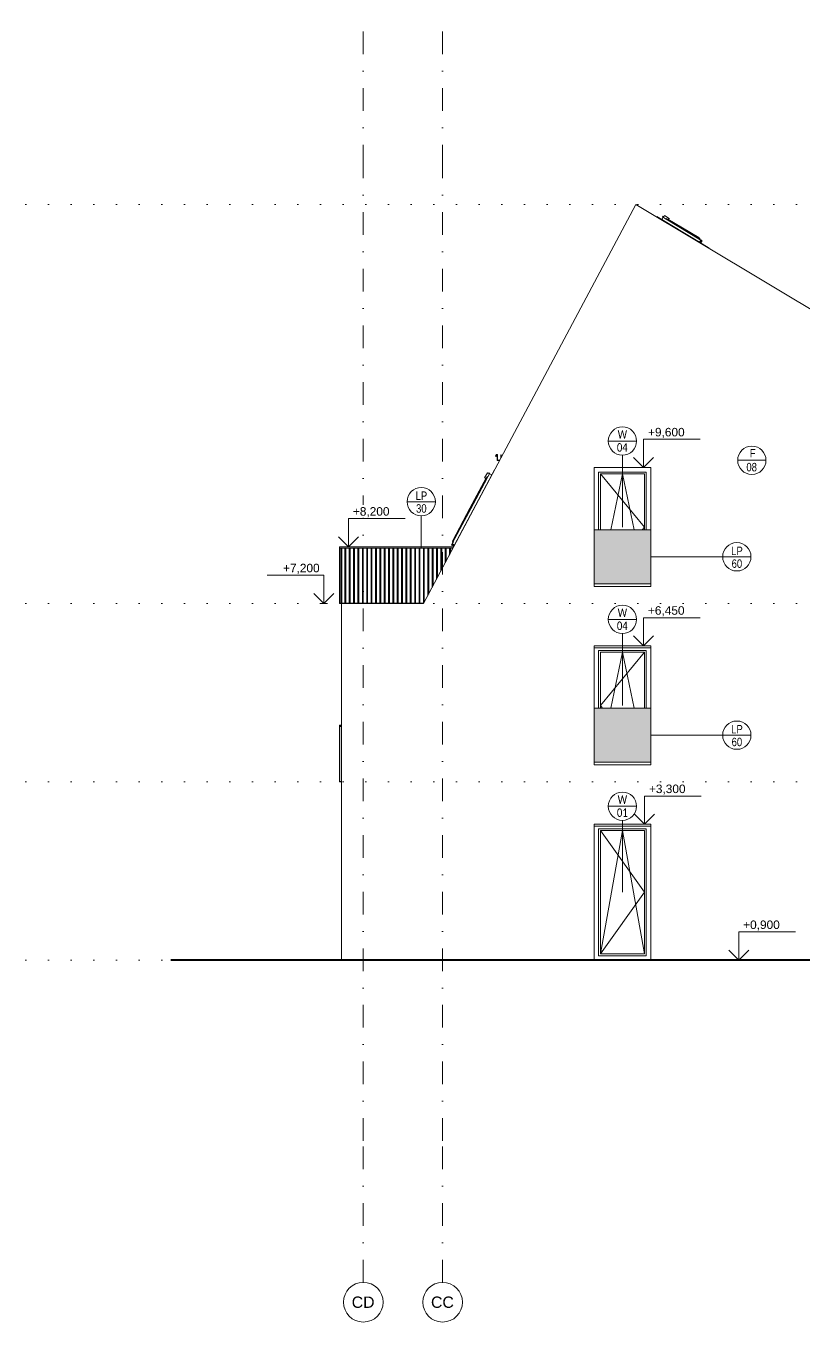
# Model space of a CAD drawing. Header units: millimetres. Extents: x -10647 to 220459, y -5491 to 72638.
# Drawn here: x 57922 to 71644, y -5491 to 17402 of the extents above; entities that cross this region are included whole.
import ezdxf

# ---------------------------------------------------------------- set-up
doc = ezdxf.new("R2010")
doc.units = ezdxf.units.MM
doc.linetypes.add('HA_DashDot_10mm-S3mm', pattern=[1000, 400, -300, 0, -300])
doc.linetypes.add('HA_Dot-S4mm', pattern=[400, 0, -400])
for name, color, linetype, lineweight in [('A-DETL-____-THIN', 9, 'Continuous', 9), ('A-DETL-____-WIDE', 9, 'Continuous', 40), ('A-FLOR-HRAL-IDEN', 9, 'Continuous', 9), ('A-FLOR-HRAL-OTLN', 9, 'Continuous', 9), ('A-FLOR-LEVL-OTLN', 9, 'Continuous', 9), ('A-GENM-____-OTLN', 9, 'Continuous', 9), ('A-GLAZ-____-IDEN', 9, 'Continuous', 9), ('A-GLAZ-____-OTLN', 9, 'Continuous', 5), ('A-WALL-____-OTLN', 9, 'Continuous', 9), ('G-____-____-DIMS', 9, 'Continuous', 5), ('G-____-____-TEXT', 9, 'Continuous', 5), ('S-GRID-____-IDEN', 9, 'Continuous', 9), ('S-GRID-____-OTLN', 9, 'Continuous', 5)]:
    doc.layers.add(name, color=color, linetype=linetype, lineweight=lineweight)
doc.styles.add('Arial', font='arial.ttf', dxfattribs={"height": 200})
doc.styles.add('Arial_1', font='arial.ttf', dxfattribs={"height": 150})
doc.styles.add('Arial_2', font='arial.ttf', dxfattribs={"width": 0.8, "height": 150})
doc.styles.add('Calibri', font='calibri.ttf', dxfattribs={"width": 0.8, "height": 150})

# ---------------------------------------------------------------- blocks, each defined once
blk = doc.blocks.new('HA_WD_SinglePanel - 1000x2400-1662822-C_pohled severní_DPS pohled')
at = {"layer": 'A-GLAZ-____-OTLN', "color": 250}
for p, q in [((-3493, 980), (-3493, 3220)), ((-3493, 3220), (-2653, 3220)), ((-2653, 3220), (-2653, 980)), ((-3463, 3190), (-3463, 1010)), ((-3463, 3190), (-2683, 3190)), ((-3463, 1010), (-3073, 3190)), ((-3463, 3190), (-2683, 2100)), ((-3073, 3190), (-2683, 1010)), ((-2683, 1010), (-2683, 3190)), ((-2683, 2100), (-3463, 1010)), ((-2653, 980), (-3493, 980)), ((-3463, 1010), (-2683, 1010))]:
    blk.add_line(p, q, dxfattribs=at)
blk = doc.blocks.new('HA_WD_SinglePanel - 1000x2100-1662848-C_pohled severní_DPS pohled')
at = {"layer": 'A-GLAZ-____-OTLN', "color": 250}
for p, q in [((-3493, 5350), (-3493, 6370)), ((-3493, 6370), (-2653, 6370)), ((-3463, 6340), (-3463, 5350)), ((-3463, 6340), (-2683, 6340)), ((-2683, 6340), (-3463, 5400)), ((-3073, 6340), (-3279, 5350)), ((-2868, 5350), (-3073, 6340)), ((-2683, 5350), (-2683, 6340)), ((-2653, 6370), (-2653, 5350)), ((-3463, 5400), (-3422, 5350))]:
    blk.add_line(p, q, dxfattribs=at)
blk = doc.blocks.new('HA_WD_SinglePanel - 1000x2100-1667528-C_pohled severní_DPS pohled')
at = {"layer": 'A-GLAZ-____-OTLN', "color": 250}
for p, q in [((-3493, 8500), (-3493, 9520)), ((-3493, 9520), (-2653, 9520)), ((-3463, 9490), (-3463, 8500)), ((-3463, 9490), (-2683, 9490)), ((-3463, 9490), (-2683, 8550)), ((-3279, 8500), (-3073, 9490)), ((-3073, 9490), (-2868, 8500)), ((-2683, 8500), (-2683, 9490)), ((-2653, 9520), (-2653, 8500)), ((-2683, 8550), (-2725, 8500))]:
    blk.add_line(p, q, dxfattribs=at)
blk = doc.blocks.new('Railing - 40 x12 mm-1462728-C_pohled severní_DPS pohled')
at = {"layer": 'A-FLOR-HRAL-OTLN'}
blk.add_hatch(color=256, dxfattribs=at).paths.add_polyline_path([(-8033, 4055), (-8033, 5030), (-8068, 5030), (-8068, 4055)])
at = {"layer": 'A-FLOR-HRAL-OTLN', "color": 7}
for p, q in [((-8068, 4055), (-8068, 5030)), ((-8068, 5030), (-8033, 5030)), ((-8033, 4055), (-8068, 4055))]:
    blk.add_line(p, q, dxfattribs=at)
blk = doc.blocks.new('Railing - Railing-1462485-C_pohled severní_DPS pohled')
at = {"layer": 'A-FLOR-HRAL-OTLN'}
blk.add_hatch(color=256, dxfattribs=at).paths.add_polyline_path([(-8033, 4050), (-8033, 4055), (-8068, 4055), (-8068, 4050)])
at = {"layer": 'A-FLOR-HRAL-OTLN', "color": 7}
for p, q in [((-8068, 4055), (-8068, 4050)), ((-8033, 4055), (-8068, 4055)), ((-8068, 4050), (-8033, 4050))]:
    blk.add_line(p, q, dxfattribs=at)
blk.add_blockref('Railing - 40 x12 mm-1462728-C_pohled severní_DPS pohled', (0, 0))
blk = doc.blocks.new('Top Rail Type - Top Rail_Internal_-1462503-C_pohled severní_DPS pohled')
at = {"layer": 'A-FLOR-HRAL-OTLN'}
blk.add_hatch(color=256, dxfattribs=at).paths.add_polyline_path([(-8068, 5030), (-8033, 5030), (-8033, 5050), (-8068, 5050), (-8068, 5034)])
at = {"layer": 'A-FLOR-HRAL-OTLN', "color": 7}
for p, q in [((-8033, 5050), (-8068, 5050)), ((-8068, 5050), (-8068, 5030)), ((-8068, 5030), (-8033, 5030))]:
    blk.add_line(p, q, dxfattribs=at)
blk = doc.blocks.new('Railing - 40 x12 mm-V53-C_pohled severní_DPS pohled')
at = {"layer": 'A-FLOR-HRAL-OTLN'}
blk.add_hatch(color=256, dxfattribs=at).paths.add_polyline_path([(-6121, 8068), (-6109, 8091), (-6109, 8180), (-6121, 8180), (-6121, 8081)])
at = {"layer": 'A-FLOR-HRAL-OTLN', "color": 7}
for p, q in [((-6109, 8180), (-6121, 8180)), ((-6121, 8180), (-6121, 8068)), ((-6109, 8091), (-6109, 8180))]:
    blk.add_line(p, q, dxfattribs=at)
blk = doc.blocks.new('Railing - 40 x12 mm-V54-C_pohled severní_DPS pohled')
at = {"layer": 'A-FLOR-HRAL-OTLN'}
blk.add_hatch(color=256, dxfattribs=at).paths.add_polyline_path([(-6198, 7924), (-6186, 7946), (-6186, 8180), (-6198, 8180), (-6198, 8081)])
at = {"layer": 'A-FLOR-HRAL-OTLN', "color": 7}
for p, q in [((-6186, 8180), (-6198, 8180)), ((-6198, 8180), (-6198, 7924)), ((-6186, 7946), (-6186, 8180))]:
    blk.add_line(p, q, dxfattribs=at)
blk = doc.blocks.new('Railing - 40 x12 mm-V55-C_pohled severní_DPS pohled')
at = {"layer": 'A-FLOR-HRAL-OTLN'}
blk.add_hatch(color=256, dxfattribs=at).paths.add_polyline_path([(-6275, 7779), (-6263, 7801), (-6263, 8180), (-6275, 8180), (-6275, 8081)])
at = {"layer": 'A-FLOR-HRAL-OTLN', "color": 7}
for p, q in [((-6263, 8180), (-6275, 8180)), ((-6275, 8180), (-6275, 7779)), ((-6263, 7801), (-6263, 8180))]:
    blk.add_line(p, q, dxfattribs=at)
blk = doc.blocks.new('Railing - 40 x12 mm-V56-C_pohled severní_DPS pohled')
at = {"layer": 'A-FLOR-HRAL-OTLN'}
blk.add_hatch(color=256, dxfattribs=at).paths.add_polyline_path([(-6352, 7634), (-6340, 7657), (-6340, 8180), (-6352, 8180), (-6352, 7769)])
at = {"layer": 'A-FLOR-HRAL-OTLN', "color": 7}
for p, q in [((-6340, 8180), (-6352, 8180)), ((-6352, 8180), (-6352, 7634)), ((-6340, 7657), (-6340, 8180))]:
    blk.add_line(p, q, dxfattribs=at)
blk = doc.blocks.new('Railing - 40 x12 mm-V57-C_pohled severní_DPS pohled')
at = {"layer": 'A-FLOR-HRAL-OTLN'}
blk.add_hatch(color=256, dxfattribs=at).paths.add_polyline_path([(-6429, 7489), (-6417, 7512), (-6417, 8180), (-6429, 8180), (-6429, 7500)])
at = {"layer": 'A-FLOR-HRAL-OTLN', "color": 7}
for p, q in [((-6417, 8180), (-6429, 8180)), ((-6429, 8180), (-6429, 7489)), ((-6417, 7512), (-6417, 8180))]:
    blk.add_line(p, q, dxfattribs=at)
blk = doc.blocks.new('Railing - 40 x12 mm-V58-C_pohled severní_DPS pohled')
at = {"layer": 'A-FLOR-HRAL-OTLN'}
blk.add_hatch(color=256, dxfattribs=at).paths.add_polyline_path([(-6506, 7344), (-6494, 7367), (-6494, 8180), (-6506, 8180), (-6506, 7500)])
at = {"layer": 'A-FLOR-HRAL-OTLN', "color": 7}
for p, q in [((-6494, 8180), (-6506, 8180)), ((-6506, 8180), (-6506, 7344)), ((-6494, 7367), (-6494, 8180))]:
    blk.add_line(p, q, dxfattribs=at)
blk = doc.blocks.new('Railing - 40 x12 mm-V59-C_pohled severní_DPS pohled')
at = {"layer": 'A-FLOR-HRAL-OTLN'}
blk.add_hatch(color=256, dxfattribs=at).paths.add_polyline_path([(-6583, 7205), (-6580, 7205), (-6571, 7222), (-6571, 8180), (-6583, 8180), (-6583, 7500)])
at = {"layer": 'A-FLOR-HRAL-OTLN', "color": 7}
for p, q in [((-6571, 8180), (-6583, 8180)), ((-6583, 8180), (-6583, 7205)), ((-6571, 7222), (-6571, 8180)), ((-6583, 7205), (-6580, 7205))]:
    blk.add_line(p, q, dxfattribs=at)
blk = doc.blocks.new('Railing - 40 x12 mm-V60-C_pohled severní_DPS pohled')
at = {"layer": 'A-FLOR-HRAL-OTLN'}
blk.add_hatch(color=256, dxfattribs=at).paths.add_polyline_path([(-6648, 7205), (-6648, 8180), (-6660, 8180), (-6660, 7205)])
at = {"layer": 'A-FLOR-HRAL-OTLN', "color": 7}
for p, q in [((-6648, 8180), (-6660, 8180)), ((-6660, 8180), (-6660, 7205)), ((-6648, 7205), (-6648, 8180)), ((-6660, 7205), (-6648, 7205))]:
    blk.add_line(p, q, dxfattribs=at)
blk = doc.blocks.new('Railing - 40 x12 mm-V61-C_pohled severní_DPS pohled')
at = {"layer": 'A-FLOR-HRAL-OTLN'}
h = blk.add_hatch(color=256, dxfattribs=at)
h.paths.add_polyline_path([(-8046, 7205), (-8046, 8180), (-8068, 8180), (-8068, 7205)])
h.paths.add_polyline_path([(-8028, 7205), (-8028, 8180), (-8034, 8180), (-8034, 7205)])
at = {"layer": 'A-FLOR-HRAL-OTLN', "color": 7}
for p, q in [((-8068, 7205), (-8068, 8180)), ((-8028, 8180), (-8028, 7205))]:
    blk.add_line(p, q, dxfattribs=at)
blk = doc.blocks.new('Railing - Railing-1462734-C_pohled severní_DPS pohled')
at = {"layer": 'A-FLOR-HRAL-OTLN'}
blk.add_hatch(color=256, dxfattribs=at).paths.add_polyline_path([(-7921, 7200), (-6583, 7200), (-6580, 7205), (-8068, 7205), (-8068, 7200), (-7988, 7200)])
at = {"layer": 'A-FLOR-HRAL-OTLN', "color": 7}
for p, q in [((-8068, 7200), (-8068, 7205)), ((-8068, 7205), (-6580, 7205)), ((-8033, 7200), (-8068, 7200))]:
    blk.add_line(p, q, dxfattribs=at)
for name, p in [('Railing - 40 x12 mm-V61-C_pohled severní_DPS pohled', (0, 0)), ('Railing - 40 x12 mm-V60-C_pohled severní_DPS pohled', (-1386, 0)), ('Railing - 40 x12 mm-V60-C_pohled severní_DPS pohled', (-1309, 0)), ('Railing - 40 x12 mm-V60-C_pohled severní_DPS pohled', (-1232, 0)), ('Railing - 40 x12 mm-V60-C_pohled severní_DPS pohled', (-1155, 0)), ('Railing - 40 x12 mm-V60-C_pohled severní_DPS pohled', (-1078, 0)), ('Railing - 40 x12 mm-V60-C_pohled severní_DPS pohled', (-1001, 0)), ('Railing - 40 x12 mm-V60-C_pohled severní_DPS pohled', (-924, 0)), ('Railing - 40 x12 mm-V60-C_pohled severní_DPS pohled', (-847, 0)), ('Railing - 40 x12 mm-V60-C_pohled severní_DPS pohled', (-770, 0)), ('Railing - 40 x12 mm-V60-C_pohled severní_DPS pohled', (-693, 0)), ('Railing - 40 x12 mm-V60-C_pohled severní_DPS pohled', (-616, 0)), ('Railing - 40 x12 mm-V60-C_pohled severní_DPS pohled', (-539, 0)), ('Railing - 40 x12 mm-V60-C_pohled severní_DPS pohled', (-462, 0)), ('Railing - 40 x12 mm-V60-C_pohled severní_DPS pohled', (-385, 0)), ('Railing - 40 x12 mm-V60-C_pohled severní_DPS pohled', (-308, 0)), ('Railing - 40 x12 mm-V60-C_pohled severní_DPS pohled', (-231, 0)), ('Railing - 40 x12 mm-V60-C_pohled severní_DPS pohled', (-154, 0)), ('Railing - 40 x12 mm-V60-C_pohled severní_DPS pohled', (-77, 0)), ('Railing - 40 x12 mm-V60-C_pohled severní_DPS pohled', (0, 0)), ('Railing - 40 x12 mm-V59-C_pohled severní_DPS pohled', (0, 0)), ('Railing - 40 x12 mm-V58-C_pohled severní_DPS pohled', (0, 0)), ('Railing - 40 x12 mm-V57-C_pohled severní_DPS pohled', (0, 0)), ('Railing - 40 x12 mm-V56-C_pohled severní_DPS pohled', (0, 0)), ('Railing - 40 x12 mm-V55-C_pohled severní_DPS pohled', (0, 0)), ('Railing - 40 x12 mm-V54-C_pohled severní_DPS pohled', (0, 0)), ('Railing - 40 x12 mm-V53-C_pohled severní_DPS pohled', (0, 0))]:
    blk.add_blockref(name, p)
blk = doc.blocks.new('Top Rail Type - Top Rail_Internal_-1462758-C_pohled severní_DPS pohled')
at = {"layer": 'A-FLOR-HRAL-OTLN'}
blk.add_hatch(color=256, dxfattribs=at).paths.add_polyline_path([(-7296, 8180), (-6062, 8180), (-6051, 8200), (-8068, 8200), (-8068, 8180), (-7921, 8180)])
at = {"layer": 'A-FLOR-HRAL-OTLN', "color": 7}
for p, q in [((-8068, 8180), (-8068, 8200)), ((-6051, 8200), (-8068, 8200)), ((-6062, 8180), (-8068, 8180))]:
    blk.add_line(p, q, dxfattribs=at)
blk = doc.blocks.new('Railing - 40 x12 mm-V62-C_pohled severní_DPS pohled')
at = {"layer": 'A-FLOR-HRAL-OTLN'}
blk.add_hatch(color=256, dxfattribs=at).paths.add_polyline_path([(-6125, 8071), (-6121, 8081), (-6121, 8180), (-6125, 8180), (-6125, 8081)])
at = {"layer": 'A-FLOR-HRAL-OTLN', "color": 7}
blk.add_line((-6125, 8180), (-6125, 8071), dxfattribs=at)
blk = doc.blocks.new('Railing - 40 x12 mm-V63-C_pohled severní_DPS pohled')
at = {"layer": 'A-FLOR-HRAL-OTLN'}
blk.add_hatch(color=256, dxfattribs=at).paths.add_polyline_path([(-6202, 7916), (-6198, 7924), (-6198, 8180), (-6202, 8180), (-6202, 8081)])
at = {"layer": 'A-FLOR-HRAL-OTLN', "color": 7}
blk.add_line((-6202, 8180), (-6202, 7916), dxfattribs=at)
blk = doc.blocks.new('Railing - 40 x12 mm-V64-C_pohled severní_DPS pohled')
at = {"layer": 'A-FLOR-HRAL-OTLN'}
blk.add_hatch(color=256, dxfattribs=at).paths.add_polyline_path([(-6279, 7771), (-6275, 7779), (-6275, 8180), (-6279, 8180), (-6279, 8081)])
at = {"layer": 'A-FLOR-HRAL-OTLN', "color": 7}
blk.add_line((-6279, 8180), (-6279, 7771), dxfattribs=at)
blk = doc.blocks.new('Railing - 40 x12 mm-V65-C_pohled severní_DPS pohled')
at = {"layer": 'A-FLOR-HRAL-OTLN'}
blk.add_hatch(color=256, dxfattribs=at).paths.add_polyline_path([(-6356, 7626), (-6352, 7634), (-6352, 8180), (-6356, 8180), (-6356, 7769)])
at = {"layer": 'A-FLOR-HRAL-OTLN', "color": 7}
blk.add_line((-6356, 8180), (-6356, 7626), dxfattribs=at)
blk = doc.blocks.new('Railing - 40 x12 mm-V66-C_pohled severní_DPS pohled')
at = {"layer": 'A-FLOR-HRAL-OTLN'}
blk.add_hatch(color=256, dxfattribs=at).paths.add_polyline_path([(-6433, 7481), (-6429, 7489), (-6429, 8180), (-6433, 8180), (-6433, 7500)])
at = {"layer": 'A-FLOR-HRAL-OTLN', "color": 7}
blk.add_line((-6433, 8180), (-6433, 7481), dxfattribs=at)
blk = doc.blocks.new('Railing - 40 x12 mm-V67-C_pohled severní_DPS pohled')
at = {"layer": 'A-FLOR-HRAL-OTLN'}
blk.add_hatch(color=256, dxfattribs=at).paths.add_polyline_path([(-6510, 7336), (-6506, 7344), (-6506, 8180), (-6510, 8180), (-6510, 7500)])
at = {"layer": 'A-FLOR-HRAL-OTLN', "color": 7}
blk.add_line((-6510, 8180), (-6510, 7336), dxfattribs=at)
blk = doc.blocks.new('Railing - 40 x12 mm-V68-C_pohled severní_DPS pohled')
at = {"layer": 'A-FLOR-HRAL-OTLN'}
blk.add_hatch(color=256, dxfattribs=at).paths.add_polyline_path([(-6587, 7205), (-6583, 7205), (-6583, 8180), (-6587, 8180), (-6587, 7500)])
at = {"layer": 'A-FLOR-HRAL-OTLN', "color": 7}
blk.add_line((-6587, 8180), (-6587, 7205), dxfattribs=at)
blk = doc.blocks.new('Railing - 40 x12 mm-V69-C_pohled severní_DPS pohled')
at = {"layer": 'A-FLOR-HRAL-OTLN'}
blk.add_hatch(color=256, dxfattribs=at).paths.add_polyline_path([(-6128, 8067), (-6121, 8081), (-6121, 8180), (-6128, 8180), (-6128, 8081)])
at = {"layer": 'A-FLOR-HRAL-OTLN', "color": 7}
for p, q in [((-6128, 8180), (-6128, 8067)), ((-6128, 8059), (-6128, 8056))]:
    blk.add_line(p, q, dxfattribs=at)
blk = doc.blocks.new('Railing - Railing-1462773-C_pohled severní_DPS pohled')
for name, p in [('Railing - 40 x12 mm-V68-C_pohled severní_DPS pohled', (-1386, 0)), ('Railing - 40 x12 mm-V68-C_pohled severní_DPS pohled', (-1309, 0)), ('Railing - 40 x12 mm-V68-C_pohled severní_DPS pohled', (-1232, 0)), ('Railing - 40 x12 mm-V68-C_pohled severní_DPS pohled', (-1155, 0)), ('Railing - 40 x12 mm-V68-C_pohled severní_DPS pohled', (-1078, 0)), ('Railing - 40 x12 mm-V68-C_pohled severní_DPS pohled', (-1001, 0)), ('Railing - 40 x12 mm-V68-C_pohled severní_DPS pohled', (-924, 0)), ('Railing - 40 x12 mm-V68-C_pohled severní_DPS pohled', (-847, 0)), ('Railing - 40 x12 mm-V68-C_pohled severní_DPS pohled', (-770, 0)), ('Railing - 40 x12 mm-V68-C_pohled severní_DPS pohled', (-693, 0)), ('Railing - 40 x12 mm-V68-C_pohled severní_DPS pohled', (-616, 0)), ('Railing - 40 x12 mm-V68-C_pohled severní_DPS pohled', (-539, 0)), ('Railing - 40 x12 mm-V68-C_pohled severní_DPS pohled', (-462, 0)), ('Railing - 40 x12 mm-V68-C_pohled severní_DPS pohled', (-385, 0)), ('Railing - 40 x12 mm-V68-C_pohled severní_DPS pohled', (-308, 0)), ('Railing - 40 x12 mm-V68-C_pohled severní_DPS pohled', (-231, 0)), ('Railing - 40 x12 mm-V68-C_pohled severní_DPS pohled', (-154, 0)), ('Railing - 40 x12 mm-V68-C_pohled severní_DPS pohled', (-77, 0)), ('Railing - 40 x12 mm-V68-C_pohled severní_DPS pohled', (0, 0)), ('Railing - 40 x12 mm-V67-C_pohled severní_DPS pohled', (0, 0)), ('Railing - 40 x12 mm-V66-C_pohled severní_DPS pohled', (0, 0)), ('Railing - 40 x12 mm-V65-C_pohled severní_DPS pohled', (0, 0)), ('Railing - 40 x12 mm-V64-C_pohled severní_DPS pohled', (0, 0)), ('Railing - 40 x12 mm-V63-C_pohled severní_DPS pohled', (0, 0)), ('Railing - 40 x12 mm-V69-C_pohled severní_DPS pohled', (0, 0)), ('Railing - 40 x12 mm-V62-C_pohled severní_DPS pohled', (0, 0))]:
    blk.add_blockref(name, p)
blk = doc.blocks.new('Railing - Railing-1633967-C_pohled severní_DPS pohled')
at = {"layer": 'A-FLOR-HRAL-OTLN'}
blk.add_hatch(color=256, dxfattribs=at).paths.add_polyline_path([(-2573, 4400), (-2573, 5350), (-3573, 5350), (-3573, 4400), (-3546, 4400)])
at = {"layer": 'A-FLOR-HRAL-OTLN', "color": 7}
for p, q in [((-3573, 5350), (-2573, 5350)), ((-2573, 4400), (-3573, 4400))]:
    blk.add_line(p, q, dxfattribs=at)
blk = doc.blocks.new('Railing - Railing-1635701-C_pohled severní_DPS pohled')
at = {"layer": 'A-FLOR-HRAL-OTLN'}
blk.add_hatch(color=256, dxfattribs=at).paths.add_polyline_path([(-3573, 7550), (-2573, 7550), (-2573, 8500), (-3573, 8500), (-3573, 7769)])
at = {"layer": 'A-FLOR-HRAL-OTLN', "color": 7}
for p, q in [((-3573, 8500), (-2573, 8500)), ((-3573, 7550), (-2573, 7550))]:
    blk.add_line(p, q, dxfattribs=at)
blk = doc.blocks.new('HA_GM_Gutter_Balcony - HA_GM_Gutter_Facade TP03-1661974-C_pohled severní_DPS pohled')
at = {"layer": 'A-GENM-____-OTLN', "color": 7}
for p, q in [((-5296, 9831), (-5313, 9801)), ((-5313, 9801), (-5309, 9799)), ((-5309, 9799), (-5293, 9826)), ((-5309, 9799), (-5293, 9826)), ((-5278, 9831), (-5296, 9831)), ((-5293, 9826), (-5283, 9826)), ((-5293, 9826), (-5283, 9826)), ((-5283, 9826), (-5283, 9726)), ((-5283, 9826), (-5283, 9726)), ((-5283, 9726), (-5240, 9726)), ((-5283, 9726), (-5240, 9726)), ((-5278, 9731), (-5278, 9831)), ((-5237, 9731), (-5278, 9731)), ((-5213, 9826), (-5218, 9826)), ((-5218, 9826), (-5218, 9767)), ((-5213, 9776), (-5213, 9826)), ((-5213, 9776), (-5213, 9826))]:
    blk.add_line(p, q, dxfattribs=at)
blk = doc.blocks.new('Roof-Windows_VELUX_GLL_1061 - PK08-1786320-C_pohled severní_DPS pohled')
at = {"layer": 'A-GLAZ-____-OTLN', "color": 250}
for p, q in [((-5451, 9435), (-6077, 8258)), ((-6037, 8237), (-5334, 9560)), ((-5765, 8882), (-5478, 9421)), ((-5466, 9415), (-5753, 8876)), ((-5464, 9414), (-5751, 8874)), ((-5506, 9419), (-5458, 9508)), ((-5487, 9409), (-5506, 9419)), ((-5487, 9409), (-5479, 9425)), ((-5479, 9425), (-5471, 9421)), ((-5478, 9421), (-5466, 9415)), ((-5471, 9421), (-5459, 9444)), ((-5466, 9415), (-5464, 9414)), ((-5460, 9440), (-5452, 9436)), ((-5459, 9444), (-5450, 9440)), ((-5436, 9496), (-5458, 9508)), ((-5452, 9436), (-5451, 9435)), ((-5450, 9440), (-5417, 9502)), ((-5429, 9509), (-5436, 9496)), ((-5417, 9502), (-5429, 9509)), ((-5381, 9471), (-5422, 9493)), ((-5330, 9557), (-5334, 9560)), ((-5765, 8882), (-6067, 8314)), ((-5753, 8876), (-6055, 8308)), ((-5751, 8874), (-6053, 8306)), ((-5765, 8882), (-5753, 8876)), ((-5753, 8876), (-5765, 8882)), ((-5753, 8876), (-5751, 8874)), ((-5751, 8874), (-5753, 8876)), ((-6037, 8237), (-6077, 8258)), ((-6068, 8310), (-6076, 8294)), ((-6076, 8294), (-6060, 8282)), ((-6075, 8295), (-6067, 8310)), ((-6057, 8281), (-6075, 8295)), ((-6070, 8227), (-6055, 8246)), ((-6055, 8308), (-6067, 8314)), ((-6055, 8246), (-6065, 8234)), ((-6055, 8306), (-6064, 8290)), ((-6064, 8290), (-6061, 8288)), ((-6053, 8328), (-6063, 8317)), ((-6062, 8316), (-6055, 8324)), ((-6052, 8305), (-6062, 8311)), ((-6055, 8324), (-6053, 8328)), ((-6053, 8306), (-6055, 8308)), ((-6053, 8304), (-6055, 8306)), ((-6131, 8061), (-6121, 8079)), ((-6131, 8061), (-6127, 8058)), ((-6109, 8102), (-6068, 8180)), ((-6049, 8216), (-6088, 8237)), ((-6086, 8229), (-6084, 8232)), ((-6084, 8232), (-6050, 8214)), ((-6063, 8233), (-6060, 8237)), ((-6046, 8221), (-6063, 8230)), ((-6063, 8228), (-6047, 8219)), ((-6060, 8237), (-6042, 8227)), ((-6057, 8200), (-6037, 8237)), ((-6037, 8237), (-6033, 8235)), ((-6033, 8235), (-6037, 8237))]:
    blk.add_line(p, q, dxfattribs=at)
for centre, radius, start, end in [((-5993, 8207), 101, 131.9341, 166.0656), ((-5994, 8204), 99, 149.9163, 161.0115), ((-5994, 8204), 99, 138.8525, 149.9163), ((-5994, 8204), 99.3, 129.4924, 138.8339), ((-6036, 8292), 36.5, 137.5654, 151.007), ((-6036, 8292), 35.5, 137.5654, 150.9931), ((-6088, 8231), 2.83, 166.0656, 332), ((-6062, 8232), 3.7, 140.8962, 242), ((-6062, 8232), 1.7, 140.8962, 242)]:
    blk.add_arc(centre, radius, start, end, dxfattribs=at)
blk = doc.blocks.new('Roof-Windows_VELUX_GLL_1061 - PK08-V70-C_pohled severní_DPS pohled')
at = {"layer": 'A-GLAZ-____-OTLN', "color": 250}
blk.add_line((-5452, 9436), (-5451, 9435), dxfattribs=at)
for centre, radius, start, end in [((-6036, 8292), 36.5, 145.0475, 151.007), ((-6036, 8292), 35.5, 144.8516, 150.9931), ((-6088, 8231), 2.83, 166.0656, 332), ((-6062, 8232), 3.7, 140.8962, 242), ((-6062, 8232), 1.7, 140.8962, 242)]:
    blk.add_arc(centre, radius, start, end, dxfattribs=at)
blk = doc.blocks.new('Roof-Windows_VELUX_GLL_1061 - CK02-1785915-C_pohled severní_DPS pohled')
at = {"layer": 'A-GLAZ-____-OTLN', "color": 250}
for p, q in [((-2467, 14029), (-2464, 14033)), ((-2464, 14033), (-1712, 13581)), ((-2354, 14022), (-2378, 13982)), ((-2356, 14039), (-2363, 14027)), ((-2363, 14027), (-2302, 13991)), ((-2344, 14031), (-2356, 14039)), ((-2331, 14053), (-2344, 14031)), ((-2331, 14053), (-2245, 14001)), ((-2302, 13991), (-2298, 13998)), ((-2300, 13987), (-2299, 13988)), ((-2300, 13987), (-1688, 13620)), ((-2299, 13988), (-2294, 13996)), ((-2298, 13998), (-2275, 13985)), ((-2278, 13975), (-2276, 13978)), ((-2278, 13975), (-2020, 13820)), ((-2276, 13978), (-2269, 13989)), ((-2276, 13978), (-2018, 13823)), ((-2275, 13985), (-2271, 13992)), ((-2271, 13992), (-2256, 13983)), ((-2269, 13989), (-2011, 13834)), ((-2245, 14001), (-2256, 13983)), ((-2020, 13820), (-2018, 13823)), ((-2018, 13823), (-2020, 13820)), ((-1734, 13648), (-2020, 13820)), ((-2018, 13823), (-2011, 13834)), ((-2011, 13834), (-2018, 13823)), ((-1732, 13651), (-2018, 13823)), ((-1725, 13662), (-2011, 13834)), ((-1730, 13663), (-1744, 13667)), ((-1744, 13667), (-1741, 13665)), ((-1741, 13665), (-1731, 13662)), ((-1734, 13647), (-1728, 13657)), ((-1732, 13651), (-1734, 13648)), ((-1731, 13649), (-1733, 13647)), ((-1725, 13662), (-1732, 13651)), ((-1716, 13640), (-1731, 13649)), ((-1707, 13651), (-1723, 13660)), ((-1723, 13659), (-1709, 13650)), ((-1709, 13650), (-1717, 13629)), ((-1717, 13637), (-1716, 13640)), ((-1715, 13632), (-1707, 13651)), ((-1714, 13577), (-1712, 13581)), ((-1712, 13581), (-1714, 13577)), ((-1688, 13620), (-1712, 13581)), ((-1712, 13581), (-1540, 13478)), ((-1702, 13575), (-1692, 13592)), ((-1701, 13598), (-1678, 13590)), ((-1686, 13593), (-1701, 13598)), ((-1686, 13588), (-1696, 13572)), ((-1694, 13571), (-1685, 13587)), ((-1692, 13592), (-1687, 13591)), ((-1668, 13607), (-1691, 13569)), ((-1689, 13568), (-1669, 13601)), ((-1669, 13601), (-1666, 13599)), ((-1543, 13474), (-1540, 13478))]:
    blk.add_line(p, q, dxfattribs=at)
for centre, radius, start, end in [((-1741, 13628), 35.5, 60.0069, 73.4346), ((-1741, 13628), 36.5, 59.993, 73.4346), ((-1731, 13531), 99.3, 72.1661, 81.5076), ((-1734, 13533), 101, 44.9344, 79.0659), ((-1731, 13531), 99, 61.0837, 72.1475), ((-1688, 13589), 1.7, 329, 70.1038), ((-1688, 13589), 3.7, 329, 70.1038), ((-1731, 13531), 99, 49.9885, 61.0837), ((-1665, 13602), 2.83, 239, 44.9344)]:
    blk.add_arc(centre, radius, start, end, dxfattribs=at)
blk = doc.blocks.new('Roof-Windows_VELUX_GLL_1061 - CK02-V71-C_pohled severní_DPS pohled')
at = {"layer": 'A-GLAZ-____-OTLN', "color": 250}
blk.add_line((-2300, 13987), (-2299, 13988), dxfattribs=at)
for centre, radius, start, end in [((-1741, 13628), 35.5, 60.0069, 66.1484), ((-1741, 13628), 36.5, 59.993, 65.9525), ((-1688, 13589), 1.7, 329, 70.1038), ((-1688, 13589), 3.7, 329, 70.1038), ((-1665, 13602), 2.83, 239, 44.9344)]:
    blk.add_arc(centre, radius, start, end, dxfattribs=at)
blk = doc.blocks.new('TB_Porotherm KPVarioUNI_1250mm - TB_Porotherm KPVarioUNI_1250mm-1891196-C_pohled severní_DPS pohled')
at = {"layer": 'A-GENM-____-OTLN', "color": 7}
blk.add_line((4802, 3270), (3802, 3270), dxfattribs=at)
blk = doc.blocks.new('TB_Porotherm KPVarioUNI_3000mm - TB_Porotherm KPVarioUNI_3000mm-1913634-C_pohled severní_DPS pohled')
at = {"layer": 'A-GENM-____-OTLN', "color": 7}
for p, q in [((-5179, 9840), (-5183, 9840)), ((-5183, 9840), (-5183, 9833))]:
    blk.add_line(p, q, dxfattribs=at)
blk = doc.blocks.new('185-01_OBJEKT C_Central_rvt-3-C_pohled severní_DPS pohled')
at = {"layer": 'A-WALL-____-OTLN', "color": 7}
for p, q in [((-2834, 14250), (-6583, 7200)), ((5787, 9070), (-2834, 14250)), ((-3573, 7500), (-3573, 9600)), ((-3573, 9600), (-2573, 9600)), ((-2573, 9600), (-2573, 7500)), ((-2573, 7500), (-3573, 7500)), ((-8033, 900), (-8033, 7200)), ((-8033, 7200), (-7988, 7200)), ((-6583, 7200), (-7988, 7200)), ((-3573, 4350), (-3573, 6450)), ((-3573, 6450), (-2573, 6450)), ((-2573, 6450), (-2573, 4350)), ((-2573, 4350), (-3573, 4350)), ((-3573, 900), (-3573, 3300)), ((-3573, 3300), (-2573, 3300)), ((-2573, 3300), (-2573, 900))]:
    blk.add_line(p, q, dxfattribs=at)
at = {"layer": 'A-FLOR-HRAL-OTLN', "lineweight": 9}
for name in ['Railing - Railing-1635701-C_pohled severní_DPS pohled', 'Top Rail Type - Top Rail_Internal_-1462758-C_pohled severní_DPS pohled', 'Railing - Railing-1462734-C_pohled severní_DPS pohled', 'Railing - Railing-1462773-C_pohled severní_DPS pohled', 'Railing - Railing-1633967-C_pohled severní_DPS pohled', 'Top Rail Type - Top Rail_Internal_-1462503-C_pohled severní_DPS pohled', 'Railing - Railing-1462485-C_pohled severní_DPS pohled']:
    blk.add_blockref(name, (0, 0), dxfattribs=at)
at = {"layer": 'A-GENM-____-OTLN', "lineweight": 9}
for name, p in [('HA_GM_Gutter_Balcony - HA_GM_Gutter_Facade TP03-1661974-C_pohled severní_DPS pohled', (0, 0)), ('TB_Porotherm KPVarioUNI_3000mm - TB_Porotherm KPVarioUNI_3000mm-1913634-C_pohled severní_DPS pohled', (0, 0)), ('TB_Porotherm KPVarioUNI_1250mm - TB_Porotherm KPVarioUNI_1250mm-1891196-C_pohled severní_DPS pohled', (-7375, 3150)), ('TB_Porotherm KPVarioUNI_1250mm - TB_Porotherm KPVarioUNI_1250mm-1891196-C_pohled severní_DPS pohled', (-7375, 0))]:
    blk.add_blockref(name, p, dxfattribs=at)
at = {"layer": 'A-GLAZ-____-OTLN', "lineweight": 9}
for name in ['Roof-Windows_VELUX_GLL_1061 - CK02-1785915-C_pohled severní_DPS pohled', 'Roof-Windows_VELUX_GLL_1061 - CK02-V71-C_pohled severní_DPS pohled', 'Roof-Windows_VELUX_GLL_1061 - CK02-V71-C_pohled severní_DPS pohled', 'Roof-Windows_VELUX_GLL_1061 - CK02-V71-C_pohled severní_DPS pohled', 'Roof-Windows_VELUX_GLL_1061 - PK08-1786320-C_pohled severní_DPS pohled', 'Roof-Windows_VELUX_GLL_1061 - PK08-V70-C_pohled severní_DPS pohled', 'Roof-Windows_VELUX_GLL_1061 - PK08-V70-C_pohled severní_DPS pohled', 'HA_WD_SinglePanel - 1000x2100-1667528-C_pohled severní_DPS pohled', 'HA_WD_SinglePanel - 1000x2100-1662848-C_pohled severní_DPS pohled', 'HA_WD_SinglePanel - 1000x2400-1662822-C_pohled severní_DPS pohled']:
    blk.add_blockref(name, (0, 0), dxfattribs=at)
blk = doc.blocks.new('Grid - Radius 3_5mm-353793-C_pohled severní_DPS pohled')
at = {"layer": 'S-GRID-____-IDEN'}
blk.add_circle((602, -5141), 350, dxfattribs=at)
blk = doc.blocks.new('Spot Elevations - Default-792506-C_pohled severní_DPS pohled')
at = {"layer": 'G-____-____-DIMS', "lineweight": 9}
for p, q in [((7652, 1600), (6652, 1600)), ((6652, 1600), (6652, 1100)), ((6475, 1277), (6652, 1100)), ((6652, 1100), (6829, 1277))]:
    blk.add_line(p, q, dxfattribs=at)
blk = doc.blocks.new('HA_TAG_WD - Type Mark-1502833-C_pohled severní_DPS pohled')
at = {"layer": 'A-GLAZ-____-IDEN'}
blk.add_line((-3323, 10070), (-2823, 10070), dxfattribs=at)
blk.add_circle((-3073, 10070), 250, dxfattribs=at)
blk = doc.blocks.new('HA_TAG_GM_Railings - Generic-2229991-C_pohled severní_DPS pohled')
at = {"layer": 'A-FLOR-HRAL-IDEN'}
blk.add_line((-1303, 8025), (-803, 8025), dxfattribs=at)
blk.add_circle((-1053, 8025), 250, dxfattribs=at)

msp = doc.modelspace()

# ---------------------------------------------------------------- linework, layer by layer
at = {"layer": 'A-DETL-____-THIN'}
msp.add_line((70489, 9730), (70989, 9730), dxfattribs=at)
msp.add_circle((70739, 9730), 250, dxfattribs=at)
at = {"layer": 'A-DETL-____-WIDE'}
msp.add_line((76969, 900), (60480, 900), dxfattribs=at)
at = {"layer": 'A-FLOR-HRAL-IDEN'}
for p, q in [((64901, 8180), (64901, 8749)), ((68954, 8025), (70224, 8025)), ((68954, 4875), (70224, 4875))]:
    msp.add_line(p, q, dxfattribs=at)
at = {"layer": 'A-FLOR-LEVL-OTLN', "linetype": 'HA_Dot-S4mm', "lineweight": 5}
for p, q in [((57922, 14250), (82174, 14250)), ((57922, 7200), (82174, 7200)), ((57922, 4050), (82174, 4050)), ((57922, 900), (82174, 900))]:
    msp.add_line(p, q, dxfattribs=at)
at = {"layer": 'A-GLAZ-____-IDEN'}
for p, q in [((68454, 8550), (68454, 9815)), ((68454, 5400), (68454, 6665)), ((68454, 2100), (68454, 3365))]:
    msp.add_line(p, q, dxfattribs=at)
at = {"layer": 'G-____-____-DIMS', "lineweight": 9}
for p, q in [((63472, 8200), (63617, 8200)), ((63118, 7200), (63183, 7200)), ((63246, 7200), (63118, 7200))]:
    msp.add_line(p, q, dxfattribs=at)
at = {"layer": 'S-GRID-____-OTLN', "linetype": 'HA_DashDot_10mm-S3mm', "lineweight": 9}
for p, q in [((63879, 14902), (63879, 17402)), ((65279, 14902), (65279, 17402)), ((63879, -2291), (63879, 14902)), ((65279, -2291), (65279, 14902)), ((63879, -4791), (63879, -2291)), ((65279, -4791), (65279, -2291))]:
    msp.add_line(p, q, dxfattribs=at)

# ---------------------------------------------------------------- block references
at = {"color": 10, "lineweight": 5}
msp.add_blockref('185-01_OBJEKT C_Central_rvt-3-C_pohled severní_DPS pohled', (71527, 0), dxfattribs=at)
at = {"layer": 'A-FLOR-HRAL-IDEN'}
for p in [(65955, 974), (71527, 0), (71527, -3150)]:
    msp.add_blockref('HA_TAG_GM_Railings - Generic-2229991-C_pohled severní_DPS pohled', p, dxfattribs=at)
at = {"layer": 'A-GLAZ-____-IDEN'}
for p in [(71527, 0), (71527, -3150), (71527, -6450)]:
    msp.add_blockref('HA_TAG_WD - Type Mark-1502833-C_pohled severní_DPS pohled', p, dxfattribs=at)
at = {"layer": 'G-____-____-DIMS', "lineweight": 9}
for p in [(62176, 8500), (56965, 7100), (62175, 5350), (62192, 2200), (63857, -200)]:
    msp.add_blockref('Spot Elevations - Default-792506-C_pohled severní_DPS pohled', p, dxfattribs=at)
at = {"layer": 'G-____-____-DIMS', "lineweight": 9, "extrusion": (0, 0, -1)}
msp.add_blockref('Spot Elevations - Default-792506-C_pohled severní_DPS pohled', (-69835, 6100), dxfattribs=at)
at = {"layer": 'S-GRID-____-IDEN'}
for p in [(63277, 0), (64677, 0)]:
    msp.add_blockref('Grid - Radius 3_5mm-353793-C_pohled severní_DPS pohled', p, dxfattribs=at)

# ---------------------------------------------------------------- texts
at = {"layer": 'A-FLOR-HRAL-IDEN', "lineweight": 5, "char_height": 150, "attachment_point": 1, "style": 'Arial_2'}
for s, insert, width in [('LP', (64802, 9179), 250.13), ('30', (64810, 8954), 230.89), ('LP', (70374, 8205), 250.13), ('60', (70382, 7980), 230.89), ('LP', (70374, 5055), 250.13), ('60', (70382, 4830), 230.89)]:
    msp.add_mtext(s, dxfattribs=dict(at, insert=insert, width=width))
at = {"layer": 'A-GLAZ-____-IDEN', "lineweight": 5, "char_height": 150, "attachment_point": 1, "style": 'Calibri'}
for s, insert, width in [('W', (68370, 10261), 211.65), ('04', (68357, 10032), 243.71), ('W', (68370, 7111), 211.65), ('04', (68357, 6882), 243.71), ('W', (68370, 3811), 211.65), ('01', (68357, 3582), 243.71)]:
    msp.add_mtext(s, dxfattribs=dict(at, insert=insert, width=width))
at = {"layer": 'G-____-____-TEXT', "color": 7, "lineweight": 9, "char_height": 150, "attachment_point": 1, "style": 'Arial_2'}
for s, insert, width in [('F', (70703, 9931), 128.27), ('08', (70643, 9684), 230.89)]:
    msp.add_mtext(s, dxfattribs=dict(at, insert=insert, width=width))
at = {"layer": 'S-GRID-____-IDEN', "lineweight": 5, "char_height": 200, "width": 497.05, "attachment_point": 1, "style": 'Arial'}
for s, insert in [('CD', (63674, -5040)), ('CC', (65074, -5040))]:
    msp.add_mtext(s, dxfattribs=dict(at, insert=insert))

# ---------------------------------------------------------------- next in the draw order: texts
at = {"layer": 'G-____-____-DIMS', "lineweight": 9, "char_height": 150, "width": 773.13, "attachment_point": 1, "line_spacing_factor": 0.941778, "style": 'Arial_1', "bg_fill": 3, "box_fill_scale": 1.25, "bg_fill_color": 256, "bg_fill_true_color": 13158600, "bg_fill_transparency": 0}
for s, insert in [('+9,600', (68906, 10302)), ('+8,200', (63695, 8902)), ('+7,200', (62461, 7902)), ('+6,450', (68904, 7152)), ('+3,300', (68922, 4002)), ('+0,900', (70586, 1602))]:
    msp.add_mtext(s, dxfattribs=dict(at, insert=insert))

doc.saveas('drawing.dxf')
